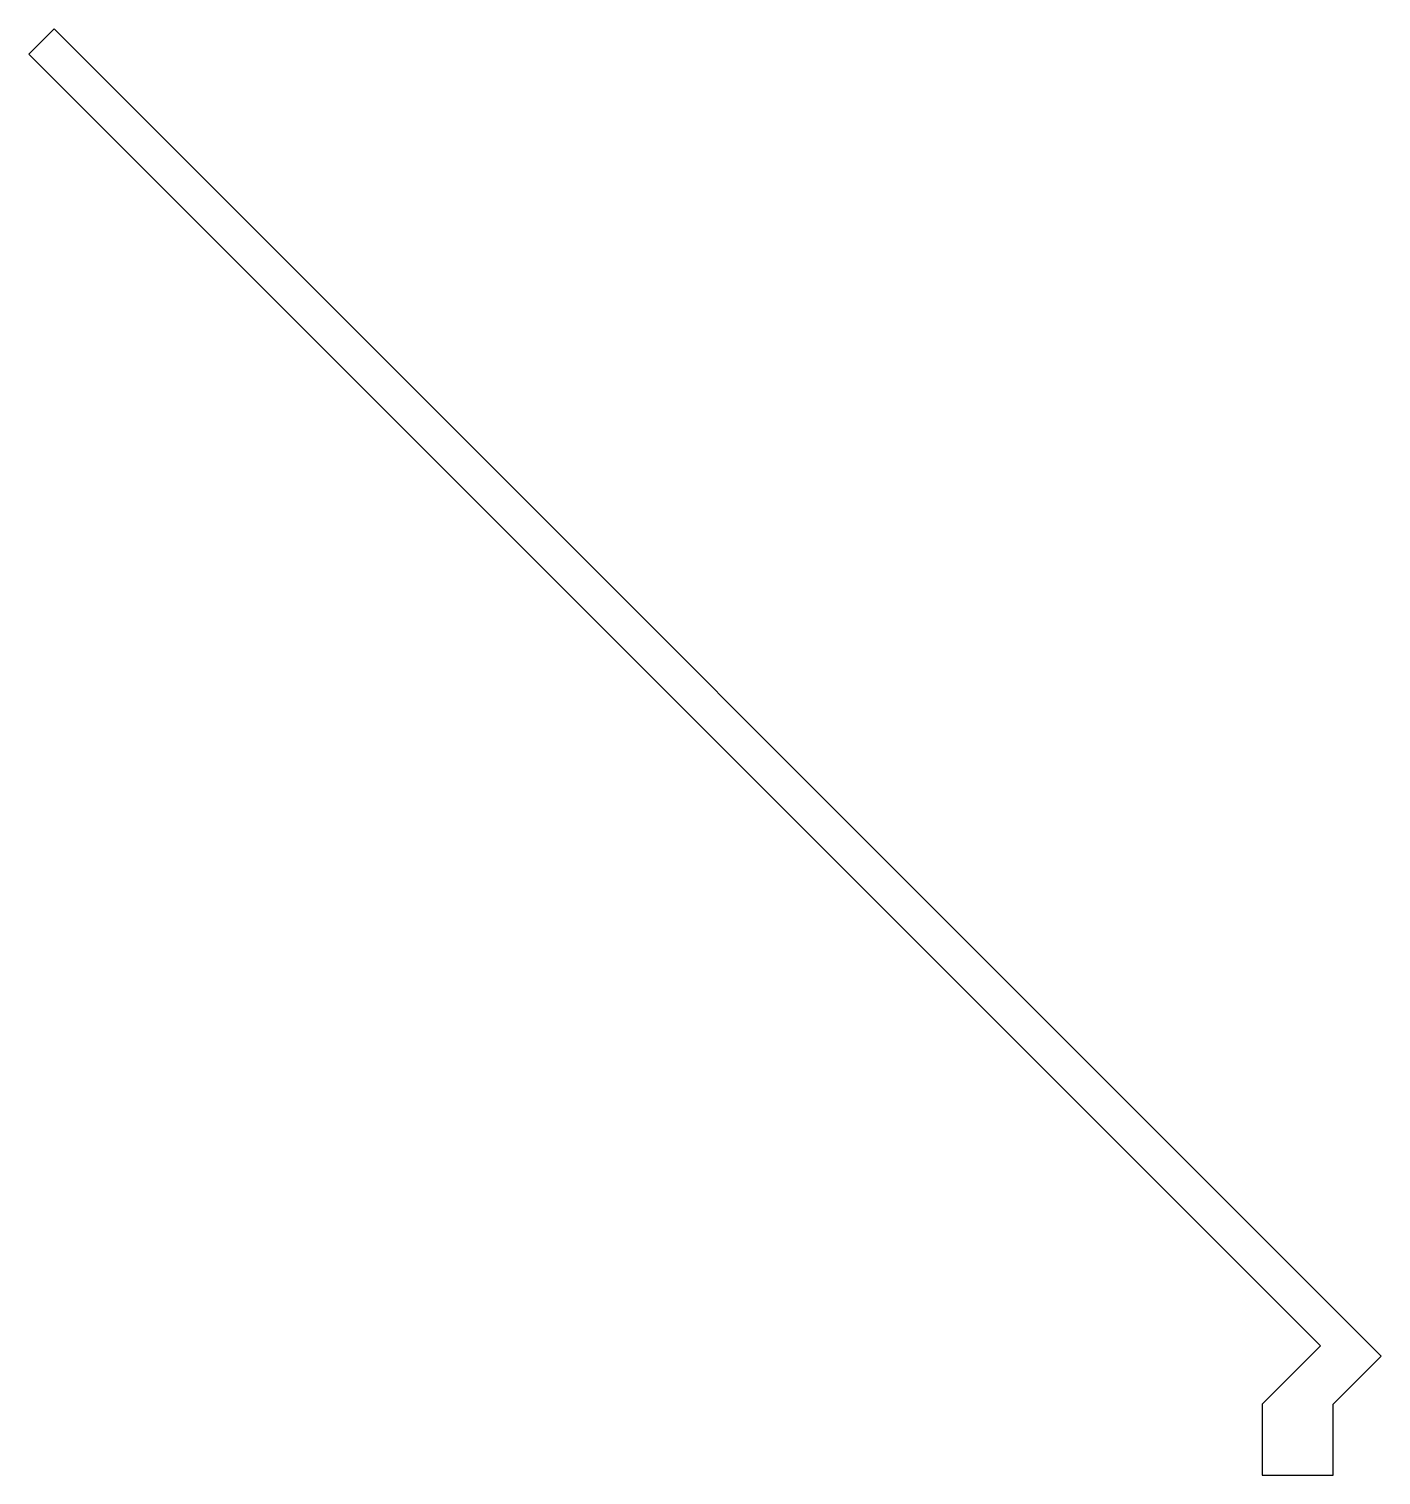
# Model space of a CAD drawing. Header units: inches. Extents: x -4.35 to 0.42, y -0.25 to 4.85.
import ezdxf

# ---------------------------------------------------------------- set-up
doc = ezdxf.new("R2010")
doc.units = ezdxf.units.IN
doc.header["$MEASUREMENT"] = 0

msp = doc.modelspace()

# ---------------------------------------------------------------- linework, layer by layer
msp.add_lwpolyline([(0.25, 0), (0.4192, 0.1692), (-4.2578, 4.8462), (-4.3462, 4.7578), (0.2058, 0.2058), (0, 0), (0, -0.25), (0.25, -0.25)], close=True)

doc.saveas('drawing.dxf')
